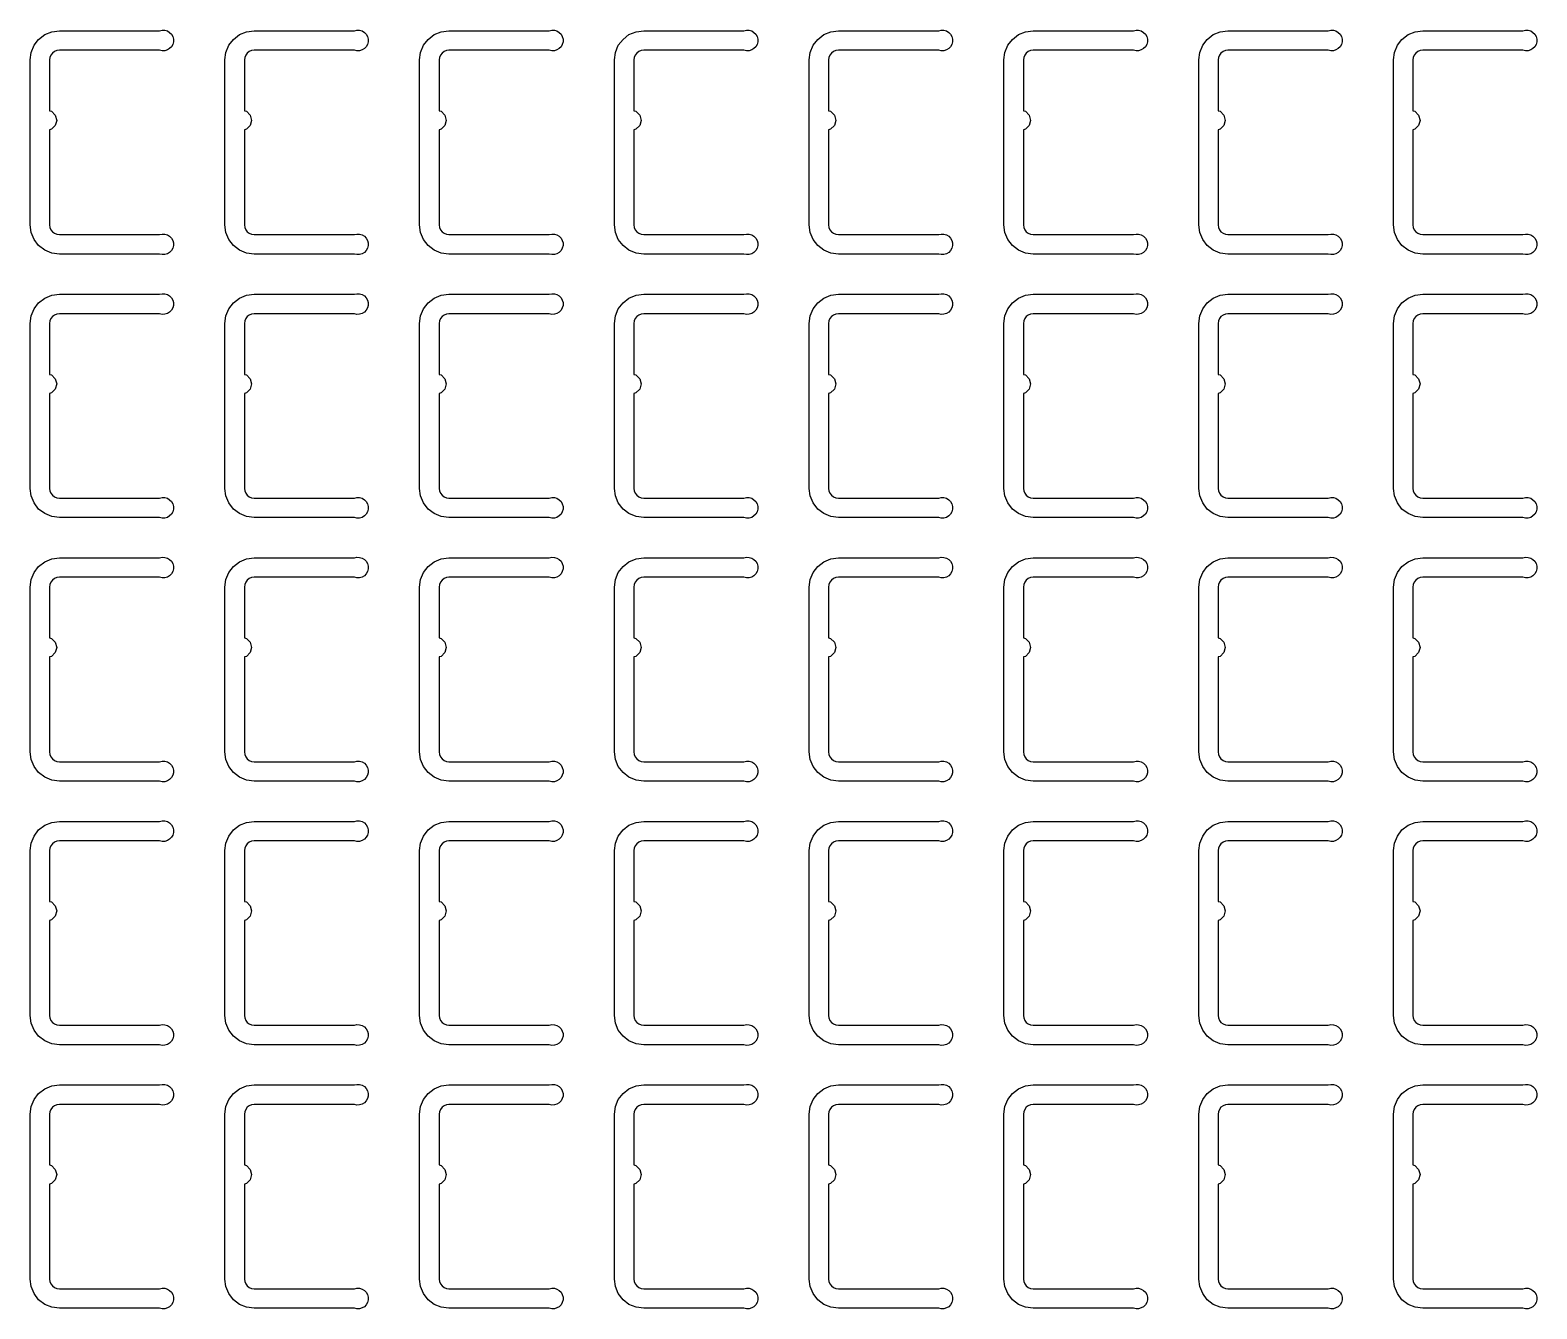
# Model space of a CAD drawing. Extents: x 11 to 212, y 11 to 212.
# Drawn here: x 107.91 to 121.56, y 123.32 to 134.91 of the extents above; entities that cross this region are included whole.
import ezdxf

# ---------------------------------------------------------------- set-up
doc = ezdxf.new("R2010")
doc.units = 0
doc.layers.add('L4', color=7, linetype='continuous')

msp = doc.modelspace()

# ---------------------------------------------------------------- linework, layer by layer
at = {"layer": 'L4'}
for points in [[(109.079, 133.053), (109.103, 133.058), (109.127, 133.058), (109.15, 133.051), (109.17, 133.038), (109.187, 133.021), (109.199, 133), (109.205, 132.977), (109.205, 132.953), (109.199, 132.929), (109.187, 132.908), (109.17, 132.891), (109.15, 132.879), (109.127, 132.872), (109.103, 132.871), (109.079, 132.876), (108.171, 132.876), (108.102, 132.885), (108.038, 132.912), (107.983, 132.954), (107.941, 133.009), (107.915, 133.073), (107.906, 133.141), (107.906, 134.635), (107.915, 134.704), (107.941, 134.768), (107.983, 134.822), (108.038, 134.865), (108.102, 134.891), (108.171, 134.9), (109.079, 134.9), (109.103, 134.905), (109.127, 134.905), (109.15, 134.898), (109.17, 134.885), (109.187, 134.868), (109.199, 134.847), (109.205, 134.824), (109.205, 134.8), (109.199, 134.776), (109.187, 134.755), (109.17, 134.738), (109.15, 134.726), (109.127, 134.719), (109.103, 134.718), (109.079, 134.724), (108.171, 134.724), (108.148, 134.721), (108.126, 134.712), (108.108, 134.698), (108.094, 134.679), (108.085, 134.658), (108.082, 134.635), (108.082, 134.174), (108.1, 134.17), (108.134, 134.135), (108.147, 134.088), (108.134, 134.041), (108.1, 134.007), (108.082, 134.002), (108.082, 133.141), (108.085, 133.118), (108.094, 133.097), (108.108, 133.079), (108.126, 133.065), (108.148, 133.056), (108.171, 133.053)], [(110.844, 133.053), (110.867, 133.058), (110.891, 133.058), (110.914, 133.051), (110.935, 133.038), (110.952, 133.021), (110.964, 133), (110.97, 132.977), (110.97, 132.953), (110.964, 132.929), (110.952, 132.908), (110.935, 132.891), (110.914, 132.879), (110.891, 132.872), (110.867, 132.871), (110.844, 132.876), (109.935, 132.876), (109.867, 132.885), (109.803, 132.912), (109.748, 132.954), (109.706, 133.009), (109.68, 133.073), (109.671, 133.141), (109.671, 134.635), (109.68, 134.704), (109.706, 134.768), (109.748, 134.822), (109.803, 134.865), (109.867, 134.891), (109.935, 134.9), (110.844, 134.9), (110.867, 134.905), (110.891, 134.905), (110.914, 134.898), (110.935, 134.885), (110.952, 134.868), (110.964, 134.847), (110.97, 134.824), (110.97, 134.8), (110.964, 134.776), (110.952, 134.755), (110.935, 134.738), (110.914, 134.726), (110.891, 134.719), (110.867, 134.718), (110.844, 134.724), (109.935, 134.724), (109.912, 134.721), (109.891, 134.712), (109.873, 134.698), (109.859, 134.679), (109.85, 134.658), (109.847, 134.635), (109.847, 134.174), (109.865, 134.17), (109.899, 134.135), (109.912, 134.088), (109.899, 134.041), (109.865, 134.007), (109.847, 134.002), (109.847, 133.141), (109.85, 133.118), (109.859, 133.097), (109.873, 133.079), (109.891, 133.065), (109.912, 133.056), (109.935, 133.053)], [(112.608, 133.053), (112.632, 133.058), (112.656, 133.058), (112.679, 133.051), (112.7, 133.038), (112.717, 133.021), (112.728, 133), (112.735, 132.977), (112.735, 132.953), (112.728, 132.929), (112.717, 132.908), (112.7, 132.891), (112.679, 132.879), (112.656, 132.872), (112.632, 132.871), (112.608, 132.876), (111.7, 132.876), (111.631, 132.885), (111.568, 132.912), (111.513, 132.954), (111.471, 133.009), (111.444, 133.073), (111.435, 133.141), (111.435, 134.635), (111.444, 134.704), (111.471, 134.768), (111.513, 134.822), (111.568, 134.865), (111.631, 134.891), (111.7, 134.9), (112.608, 134.9), (112.632, 134.905), (112.656, 134.905), (112.679, 134.898), (112.7, 134.885), (112.717, 134.868), (112.728, 134.847), (112.735, 134.824), (112.735, 134.8), (112.728, 134.776), (112.717, 134.755), (112.7, 134.738), (112.679, 134.726), (112.656, 134.719), (112.632, 134.718), (112.608, 134.724), (111.7, 134.724), (111.677, 134.721), (111.656, 134.712), (111.638, 134.698), (111.624, 134.679), (111.615, 134.658), (111.612, 134.635), (111.612, 134.174), (111.629, 134.17), (111.664, 134.135), (111.676, 134.088), (111.664, 134.041), (111.629, 134.007), (111.612, 134.002), (111.612, 133.141), (111.615, 133.118), (111.624, 133.097), (111.638, 133.079), (111.656, 133.065), (111.677, 133.056), (111.7, 133.053)], [(114.373, 133.053), (114.397, 133.058), (114.421, 133.058), (114.444, 133.051), (114.464, 133.038), (114.481, 133.021), (114.493, 133), (114.499, 132.977), (114.499, 132.953), (114.493, 132.929), (114.481, 132.908), (114.464, 132.891), (114.444, 132.879), (114.421, 132.872), (114.397, 132.871), (114.373, 132.876), (113.465, 132.876), (113.396, 132.885), (113.332, 132.912), (113.278, 132.954), (113.235, 133.009), (113.209, 133.073), (113.2, 133.141), (113.2, 134.635), (113.209, 134.704), (113.235, 134.768), (113.278, 134.822), (113.332, 134.865), (113.396, 134.891), (113.465, 134.9), (114.373, 134.9), (114.397, 134.905), (114.421, 134.905), (114.444, 134.898), (114.464, 134.885), (114.481, 134.868), (114.493, 134.847), (114.499, 134.824), (114.499, 134.8), (114.493, 134.776), (114.481, 134.755), (114.464, 134.738), (114.444, 134.726), (114.421, 134.719), (114.397, 134.718), (114.373, 134.724), (113.465, 134.724), (113.442, 134.721), (113.421, 134.712), (113.402, 134.698), (113.388, 134.679), (113.379, 134.658), (113.376, 134.635), (113.376, 134.174), (113.394, 134.17), (113.429, 134.135), (113.441, 134.088), (113.429, 134.041), (113.394, 134.007), (113.376, 134.002), (113.376, 133.141), (113.379, 133.118), (113.388, 133.097), (113.402, 133.079), (113.421, 133.065), (113.442, 133.056), (113.465, 133.053)], [(116.138, 133.053), (116.161, 133.058), (116.185, 133.058), (116.209, 133.051), (116.229, 133.038), (116.246, 133.021), (116.258, 133), (116.264, 132.977), (116.264, 132.953), (116.258, 132.929), (116.246, 132.908), (116.229, 132.891), (116.209, 132.879), (116.185, 132.872), (116.161, 132.871), (116.138, 132.876), (115.229, 132.876), (115.161, 132.885), (115.097, 132.912), (115.042, 132.954), (115, 133.009), (114.974, 133.073), (114.965, 133.141), (114.965, 134.635), (114.974, 134.704), (115, 134.768), (115.042, 134.822), (115.097, 134.865), (115.161, 134.891), (115.229, 134.9), (116.138, 134.9), (116.161, 134.905), (116.185, 134.905), (116.209, 134.898), (116.229, 134.885), (116.246, 134.868), (116.258, 134.847), (116.264, 134.824), (116.264, 134.8), (116.258, 134.776), (116.246, 134.755), (116.229, 134.738), (116.209, 134.726), (116.185, 134.719), (116.161, 134.718), (116.138, 134.724), (115.229, 134.724), (115.207, 134.721), (115.185, 134.712), (115.167, 134.698), (115.153, 134.679), (115.144, 134.658), (115.141, 134.635), (115.141, 134.174), (115.159, 134.17), (115.193, 134.135), (115.206, 134.088), (115.193, 134.041), (115.159, 134.007), (115.141, 134.002), (115.141, 133.141), (115.144, 133.118), (115.153, 133.097), (115.167, 133.079), (115.185, 133.065), (115.207, 133.056), (115.229, 133.053)], [(117.903, 133.053), (117.926, 133.058), (117.95, 133.058), (117.973, 133.051), (117.994, 133.038), (118.011, 133.021), (118.023, 133), (118.029, 132.977), (118.029, 132.953), (118.023, 132.929), (118.011, 132.908), (117.994, 132.891), (117.973, 132.879), (117.95, 132.872), (117.926, 132.871), (117.903, 132.876), (116.994, 132.876), (116.926, 132.885), (116.862, 132.912), (116.807, 132.954), (116.765, 133.009), (116.738, 133.073), (116.729, 133.141), (116.729, 134.635), (116.738, 134.704), (116.765, 134.768), (116.807, 134.822), (116.862, 134.865), (116.926, 134.891), (116.994, 134.9), (117.903, 134.9), (117.926, 134.905), (117.95, 134.905), (117.973, 134.898), (117.994, 134.885), (118.011, 134.868), (118.023, 134.847), (118.029, 134.824), (118.029, 134.8), (118.023, 134.776), (118.011, 134.755), (117.994, 134.738), (117.973, 134.726), (117.95, 134.719), (117.926, 134.718), (117.903, 134.724), (116.994, 134.724), (116.971, 134.721), (116.95, 134.712), (116.932, 134.698), (116.918, 134.679), (116.909, 134.658), (116.906, 134.635), (116.906, 134.174), (116.924, 134.17), (116.958, 134.135), (116.971, 134.088), (116.958, 134.041), (116.924, 134.007), (116.906, 134.002), (116.906, 133.141), (116.909, 133.118), (116.918, 133.097), (116.932, 133.079), (116.95, 133.065), (116.971, 133.056), (116.994, 133.053)], [(119.667, 133.053), (119.691, 133.058), (119.715, 133.058), (119.738, 133.051), (119.759, 133.038), (119.775, 133.021), (119.787, 133), (119.793, 132.977), (119.793, 132.953), (119.787, 132.929), (119.775, 132.908), (119.759, 132.891), (119.738, 132.879), (119.715, 132.872), (119.691, 132.871), (119.667, 132.876), (118.759, 132.876), (118.69, 132.885), (118.626, 132.912), (118.572, 132.954), (118.53, 133.009), (118.503, 133.073), (118.494, 133.141), (118.494, 134.635), (118.503, 134.704), (118.53, 134.768), (118.572, 134.822), (118.626, 134.865), (118.69, 134.891), (118.759, 134.9), (119.667, 134.9), (119.691, 134.905), (119.715, 134.905), (119.738, 134.898), (119.759, 134.885), (119.775, 134.868), (119.787, 134.847), (119.793, 134.824), (119.793, 134.8), (119.787, 134.776), (119.775, 134.755), (119.759, 134.738), (119.738, 134.726), (119.715, 134.719), (119.691, 134.718), (119.667, 134.724), (118.759, 134.724), (118.736, 134.721), (118.715, 134.712), (118.696, 134.698), (118.682, 134.679), (118.674, 134.658), (118.671, 134.635), (118.671, 134.174), (118.688, 134.17), (118.723, 134.135), (118.735, 134.088), (118.723, 134.041), (118.688, 134.007), (118.671, 134.002), (118.671, 133.141), (118.674, 133.118), (118.682, 133.097), (118.696, 133.079), (118.715, 133.065), (118.736, 133.056), (118.759, 133.053)], [(121.432, 133.053), (121.455, 133.058), (121.48, 133.058), (121.503, 133.051), (121.523, 133.038), (121.54, 133.021), (121.552, 133), (121.558, 132.977), (121.558, 132.953), (121.552, 132.929), (121.54, 132.908), (121.523, 132.891), (121.503, 132.879), (121.48, 132.872), (121.455, 132.871), (121.432, 132.876), (120.524, 132.876), (120.455, 132.885), (120.391, 132.912), (120.336, 132.954), (120.294, 133.009), (120.268, 133.073), (120.259, 133.141), (120.259, 134.635), (120.268, 134.704), (120.294, 134.768), (120.336, 134.822), (120.391, 134.865), (120.455, 134.891), (120.524, 134.9), (121.432, 134.9), (121.455, 134.905), (121.48, 134.905), (121.503, 134.898), (121.523, 134.885), (121.54, 134.868), (121.552, 134.847), (121.558, 134.824), (121.558, 134.8), (121.552, 134.776), (121.54, 134.755), (121.523, 134.738), (121.503, 134.726), (121.48, 134.719), (121.455, 134.718), (121.432, 134.724), (120.524, 134.724), (120.501, 134.721), (120.479, 134.712), (120.461, 134.698), (120.447, 134.679), (120.438, 134.658), (120.435, 134.635), (120.435, 134.174), (120.453, 134.17), (120.487, 134.135), (120.5, 134.088), (120.487, 134.041), (120.453, 134.007), (120.435, 134.002), (120.435, 133.141), (120.438, 133.118), (120.447, 133.097), (120.461, 133.079), (120.479, 133.065), (120.501, 133.056), (120.524, 133.053)], [(109.079, 130.665), (109.103, 130.67), (109.127, 130.669), (109.15, 130.663), (109.17, 130.65), (109.187, 130.633), (109.199, 130.612), (109.205, 130.589), (109.205, 130.564), (109.199, 130.541), (109.187, 130.52), (109.17, 130.503), (109.15, 130.49), (109.127, 130.484), (109.103, 130.483), (109.079, 130.488), (108.171, 130.488), (108.102, 130.497), (108.038, 130.524), (107.983, 130.566), (107.941, 130.621), (107.915, 130.684), (107.906, 130.753), (107.906, 132.247), (107.915, 132.316), (107.941, 132.379), (107.983, 132.434), (108.038, 132.476), (108.102, 132.503), (108.171, 132.512), (109.079, 132.512), (109.103, 132.517), (109.127, 132.516), (109.15, 132.51), (109.17, 132.497), (109.187, 132.48), (109.199, 132.459), (109.205, 132.436), (109.205, 132.411), (109.199, 132.388), (109.187, 132.367), (109.17, 132.35), (109.15, 132.337), (109.127, 132.331), (109.103, 132.33), (109.079, 132.335), (108.171, 132.335), (108.148, 132.332), (108.126, 132.323), (108.108, 132.309), (108.094, 132.291), (108.085, 132.27), (108.082, 132.247), (108.082, 131.786), (108.1, 131.782), (108.134, 131.747), (108.147, 131.7), (108.134, 131.653), (108.1, 131.618), (108.082, 131.614), (108.082, 130.753), (108.085, 130.73), (108.094, 130.709), (108.108, 130.691), (108.126, 130.677), (108.148, 130.668), (108.171, 130.665)], [(110.844, 130.665), (110.867, 130.67), (110.891, 130.669), (110.914, 130.663), (110.935, 130.65), (110.952, 130.633), (110.964, 130.612), (110.97, 130.589), (110.97, 130.564), (110.964, 130.541), (110.952, 130.52), (110.935, 130.503), (110.914, 130.49), (110.891, 130.484), (110.867, 130.483), (110.844, 130.488), (109.935, 130.488), (109.867, 130.497), (109.803, 130.524), (109.748, 130.566), (109.706, 130.621), (109.68, 130.684), (109.671, 130.753), (109.671, 132.247), (109.68, 132.316), (109.706, 132.379), (109.748, 132.434), (109.803, 132.476), (109.867, 132.503), (109.935, 132.512), (110.844, 132.512), (110.867, 132.517), (110.891, 132.516), (110.914, 132.51), (110.935, 132.497), (110.952, 132.48), (110.964, 132.459), (110.97, 132.436), (110.97, 132.411), (110.964, 132.388), (110.952, 132.367), (110.935, 132.35), (110.914, 132.337), (110.891, 132.331), (110.867, 132.33), (110.844, 132.335), (109.935, 132.335), (109.912, 132.332), (109.891, 132.323), (109.873, 132.309), (109.859, 132.291), (109.85, 132.27), (109.847, 132.247), (109.847, 131.786), (109.865, 131.782), (109.899, 131.747), (109.912, 131.7), (109.899, 131.653), (109.865, 131.618), (109.847, 131.614), (109.847, 130.753), (109.85, 130.73), (109.859, 130.709), (109.873, 130.691), (109.891, 130.677), (109.912, 130.668), (109.935, 130.665)], [(112.608, 130.665), (112.632, 130.67), (112.656, 130.669), (112.679, 130.663), (112.7, 130.65), (112.717, 130.633), (112.728, 130.612), (112.735, 130.589), (112.735, 130.564), (112.728, 130.541), (112.717, 130.52), (112.7, 130.503), (112.679, 130.49), (112.656, 130.484), (112.632, 130.483), (112.608, 130.488), (111.7, 130.488), (111.631, 130.497), (111.568, 130.524), (111.513, 130.566), (111.471, 130.621), (111.444, 130.684), (111.435, 130.753), (111.435, 132.247), (111.444, 132.316), (111.471, 132.379), (111.513, 132.434), (111.568, 132.476), (111.631, 132.503), (111.7, 132.512), (112.608, 132.512), (112.632, 132.517), (112.656, 132.516), (112.679, 132.51), (112.7, 132.497), (112.717, 132.48), (112.728, 132.459), (112.735, 132.436), (112.735, 132.411), (112.728, 132.388), (112.717, 132.367), (112.7, 132.35), (112.679, 132.337), (112.656, 132.331), (112.632, 132.33), (112.608, 132.335), (111.7, 132.335), (111.677, 132.332), (111.656, 132.323), (111.638, 132.309), (111.624, 132.291), (111.615, 132.27), (111.612, 132.247), (111.612, 131.786), (111.629, 131.782), (111.664, 131.747), (111.676, 131.7), (111.664, 131.653), (111.629, 131.618), (111.612, 131.614), (111.612, 130.753), (111.615, 130.73), (111.624, 130.709), (111.638, 130.691), (111.656, 130.677), (111.677, 130.668), (111.7, 130.665)], [(114.373, 130.665), (114.397, 130.67), (114.421, 130.669), (114.444, 130.663), (114.464, 130.65), (114.481, 130.633), (114.493, 130.612), (114.499, 130.589), (114.499, 130.564), (114.493, 130.541), (114.481, 130.52), (114.464, 130.503), (114.444, 130.49), (114.421, 130.484), (114.397, 130.483), (114.373, 130.488), (113.465, 130.488), (113.396, 130.497), (113.332, 130.524), (113.278, 130.566), (113.235, 130.621), (113.209, 130.684), (113.2, 130.753), (113.2, 132.247), (113.209, 132.316), (113.235, 132.379), (113.278, 132.434), (113.332, 132.476), (113.396, 132.503), (113.465, 132.512), (114.373, 132.512), (114.397, 132.517), (114.421, 132.516), (114.444, 132.51), (114.464, 132.497), (114.481, 132.48), (114.493, 132.459), (114.499, 132.436), (114.499, 132.411), (114.493, 132.388), (114.481, 132.367), (114.464, 132.35), (114.444, 132.337), (114.421, 132.331), (114.397, 132.33), (114.373, 132.335), (113.465, 132.335), (113.442, 132.332), (113.421, 132.323), (113.402, 132.309), (113.388, 132.291), (113.379, 132.27), (113.376, 132.247), (113.376, 131.786), (113.394, 131.782), (113.429, 131.747), (113.441, 131.7), (113.429, 131.653), (113.394, 131.618), (113.376, 131.614), (113.376, 130.753), (113.379, 130.73), (113.388, 130.709), (113.402, 130.691), (113.421, 130.677), (113.442, 130.668), (113.465, 130.665)], [(116.138, 130.665), (116.161, 130.67), (116.185, 130.669), (116.209, 130.663), (116.229, 130.65), (116.246, 130.633), (116.258, 130.612), (116.264, 130.589), (116.264, 130.564), (116.258, 130.541), (116.246, 130.52), (116.229, 130.503), (116.209, 130.49), (116.185, 130.484), (116.161, 130.483), (116.138, 130.488), (115.229, 130.488), (115.161, 130.497), (115.097, 130.524), (115.042, 130.566), (115, 130.621), (114.974, 130.684), (114.965, 130.753), (114.965, 132.247), (114.974, 132.316), (115, 132.379), (115.042, 132.434), (115.097, 132.476), (115.161, 132.503), (115.229, 132.512), (116.138, 132.512), (116.161, 132.517), (116.185, 132.516), (116.209, 132.51), (116.229, 132.497), (116.246, 132.48), (116.258, 132.459), (116.264, 132.436), (116.264, 132.411), (116.258, 132.388), (116.246, 132.367), (116.229, 132.35), (116.209, 132.337), (116.185, 132.331), (116.161, 132.33), (116.138, 132.335), (115.229, 132.335), (115.207, 132.332), (115.185, 132.323), (115.167, 132.309), (115.153, 132.291), (115.144, 132.27), (115.141, 132.247), (115.141, 131.786), (115.159, 131.782), (115.193, 131.747), (115.206, 131.7), (115.193, 131.653), (115.159, 131.618), (115.141, 131.614), (115.141, 130.753), (115.144, 130.73), (115.153, 130.709), (115.167, 130.691), (115.185, 130.677), (115.207, 130.668), (115.229, 130.665)], [(117.903, 130.665), (117.926, 130.67), (117.95, 130.669), (117.973, 130.663), (117.994, 130.65), (118.011, 130.633), (118.023, 130.612), (118.029, 130.589), (118.029, 130.564), (118.023, 130.541), (118.011, 130.52), (117.994, 130.503), (117.973, 130.49), (117.95, 130.484), (117.926, 130.483), (117.903, 130.488), (116.994, 130.488), (116.926, 130.497), (116.862, 130.524), (116.807, 130.566), (116.765, 130.621), (116.738, 130.684), (116.729, 130.753), (116.729, 132.247), (116.738, 132.316), (116.765, 132.379), (116.807, 132.434), (116.862, 132.476), (116.926, 132.503), (116.994, 132.512), (117.903, 132.512), (117.926, 132.517), (117.95, 132.516), (117.973, 132.51), (117.994, 132.497), (118.011, 132.48), (118.023, 132.459), (118.029, 132.436), (118.029, 132.411), (118.023, 132.388), (118.011, 132.367), (117.994, 132.35), (117.973, 132.337), (117.95, 132.331), (117.926, 132.33), (117.903, 132.335), (116.994, 132.335), (116.971, 132.332), (116.95, 132.323), (116.932, 132.309), (116.918, 132.291), (116.909, 132.27), (116.906, 132.247), (116.906, 131.786), (116.924, 131.782), (116.958, 131.747), (116.971, 131.7), (116.958, 131.653), (116.924, 131.618), (116.906, 131.614), (116.906, 130.753), (116.909, 130.73), (116.918, 130.709), (116.932, 130.691), (116.95, 130.677), (116.971, 130.668), (116.994, 130.665)], [(119.667, 130.665), (119.691, 130.67), (119.715, 130.669), (119.738, 130.663), (119.759, 130.65), (119.775, 130.633), (119.787, 130.612), (119.793, 130.589), (119.793, 130.564), (119.787, 130.541), (119.775, 130.52), (119.759, 130.503), (119.738, 130.49), (119.715, 130.484), (119.691, 130.483), (119.667, 130.488), (118.759, 130.488), (118.69, 130.497), (118.626, 130.524), (118.572, 130.566), (118.53, 130.621), (118.503, 130.684), (118.494, 130.753), (118.494, 132.247), (118.503, 132.316), (118.53, 132.379), (118.572, 132.434), (118.626, 132.476), (118.69, 132.503), (118.759, 132.512), (119.667, 132.512), (119.691, 132.517), (119.715, 132.516), (119.738, 132.51), (119.759, 132.497), (119.775, 132.48), (119.787, 132.459), (119.793, 132.436), (119.793, 132.411), (119.787, 132.388), (119.775, 132.367), (119.759, 132.35), (119.738, 132.337), (119.715, 132.331), (119.691, 132.33), (119.667, 132.335), (118.759, 132.335), (118.736, 132.332), (118.715, 132.323), (118.696, 132.309), (118.682, 132.291), (118.674, 132.27), (118.671, 132.247), (118.671, 131.786), (118.688, 131.782), (118.723, 131.747), (118.735, 131.7), (118.723, 131.653), (118.688, 131.618), (118.671, 131.614), (118.671, 130.753), (118.674, 130.73), (118.682, 130.709), (118.696, 130.691), (118.715, 130.677), (118.736, 130.668), (118.759, 130.665)], [(121.432, 130.665), (121.455, 130.67), (121.48, 130.669), (121.503, 130.663), (121.523, 130.65), (121.54, 130.633), (121.552, 130.612), (121.558, 130.589), (121.558, 130.564), (121.552, 130.541), (121.54, 130.52), (121.523, 130.503), (121.503, 130.49), (121.48, 130.484), (121.455, 130.483), (121.432, 130.488), (120.524, 130.488), (120.455, 130.497), (120.391, 130.524), (120.336, 130.566), (120.294, 130.621), (120.268, 130.684), (120.259, 130.753), (120.259, 132.247), (120.268, 132.316), (120.294, 132.379), (120.336, 132.434), (120.391, 132.476), (120.455, 132.503), (120.524, 132.512), (121.432, 132.512), (121.455, 132.517), (121.48, 132.516), (121.503, 132.51), (121.523, 132.497), (121.54, 132.48), (121.552, 132.459), (121.558, 132.436), (121.558, 132.411), (121.552, 132.388), (121.54, 132.367), (121.523, 132.35), (121.503, 132.337), (121.48, 132.331), (121.455, 132.33), (121.432, 132.335), (120.524, 132.335), (120.501, 132.332), (120.479, 132.323), (120.461, 132.309), (120.447, 132.291), (120.438, 132.27), (120.435, 132.247), (120.435, 131.786), (120.453, 131.782), (120.487, 131.747), (120.5, 131.7), (120.487, 131.653), (120.453, 131.618), (120.435, 131.614), (120.435, 130.753), (120.438, 130.73), (120.447, 130.709), (120.461, 130.691), (120.479, 130.677), (120.501, 130.668), (120.524, 130.665)], [(109.079, 128.276), (109.103, 128.282), (109.127, 128.281), (109.15, 128.274), (109.17, 128.262), (109.187, 128.245), (109.199, 128.224), (109.205, 128.2), (109.205, 128.176), (109.199, 128.153), (109.187, 128.132), (109.17, 128.115), (109.15, 128.102), (109.127, 128.095), (109.103, 128.095), (109.079, 128.1), (108.171, 128.1), (108.102, 128.109), (108.038, 128.135), (107.983, 128.178), (107.941, 128.232), (107.915, 128.296), (107.906, 128.365), (107.906, 129.859), (107.915, 129.927), (107.941, 129.991), (107.983, 130.046), (108.038, 130.088), (108.102, 130.115), (108.171, 130.124), (109.079, 130.124), (109.103, 130.129), (109.127, 130.128), (109.15, 130.121), (109.17, 130.109), (109.187, 130.092), (109.199, 130.071), (109.205, 130.047), (109.205, 130.023), (109.199, 130), (109.187, 129.979), (109.17, 129.962), (109.15, 129.949), (109.127, 129.942), (109.103, 129.942), (109.079, 129.947), (108.171, 129.947), (108.148, 129.944), (108.126, 129.935), (108.108, 129.921), (108.094, 129.903), (108.085, 129.882), (108.082, 129.859), (108.082, 129.398), (108.1, 129.393), (108.134, 129.359), (108.147, 129.312), (108.134, 129.265), (108.1, 129.23), (108.082, 129.226), (108.082, 128.365), (108.085, 128.342), (108.094, 128.321), (108.108, 128.302), (108.126, 128.288), (108.148, 128.279), (108.171, 128.276)], [(110.844, 128.276), (110.867, 128.282), (110.891, 128.281), (110.914, 128.274), (110.935, 128.262), (110.952, 128.245), (110.964, 128.224), (110.97, 128.2), (110.97, 128.176), (110.964, 128.153), (110.952, 128.132), (110.935, 128.115), (110.914, 128.102), (110.891, 128.095), (110.867, 128.095), (110.844, 128.1), (109.935, 128.1), (109.867, 128.109), (109.803, 128.135), (109.748, 128.178), (109.706, 128.232), (109.68, 128.296), (109.671, 128.365), (109.671, 129.859), (109.68, 129.927), (109.706, 129.991), (109.748, 130.046), (109.803, 130.088), (109.867, 130.115), (109.935, 130.124), (110.844, 130.124), (110.867, 130.129), (110.891, 130.128), (110.914, 130.121), (110.935, 130.109), (110.952, 130.092), (110.964, 130.071), (110.97, 130.047), (110.97, 130.023), (110.964, 130), (110.952, 129.979), (110.935, 129.962), (110.914, 129.949), (110.891, 129.942), (110.867, 129.942), (110.844, 129.947), (109.935, 129.947), (109.912, 129.944), (109.891, 129.935), (109.873, 129.921), (109.859, 129.903), (109.85, 129.882), (109.847, 129.859), (109.847, 129.398), (109.865, 129.393), (109.899, 129.359), (109.912, 129.312), (109.899, 129.265), (109.865, 129.23), (109.847, 129.226), (109.847, 128.365), (109.85, 128.342), (109.859, 128.321), (109.873, 128.302), (109.891, 128.288), (109.912, 128.279), (109.935, 128.276)], [(112.608, 128.276), (112.632, 128.282), (112.656, 128.281), (112.679, 128.274), (112.7, 128.262), (112.717, 128.245), (112.728, 128.224), (112.735, 128.2), (112.735, 128.176), (112.728, 128.153), (112.717, 128.132), (112.7, 128.115), (112.679, 128.102), (112.656, 128.095), (112.632, 128.095), (112.608, 128.1), (111.7, 128.1), (111.631, 128.109), (111.568, 128.135), (111.513, 128.178), (111.471, 128.232), (111.444, 128.296), (111.435, 128.365), (111.435, 129.859), (111.444, 129.927), (111.471, 129.991), (111.513, 130.046), (111.568, 130.088), (111.631, 130.115), (111.7, 130.124), (112.608, 130.124), (112.632, 130.129), (112.656, 130.128), (112.679, 130.121), (112.7, 130.109), (112.717, 130.092), (112.728, 130.071), (112.735, 130.047), (112.735, 130.023), (112.728, 130), (112.717, 129.979), (112.7, 129.962), (112.679, 129.949), (112.656, 129.942), (112.632, 129.942), (112.608, 129.947), (111.7, 129.947), (111.677, 129.944), (111.656, 129.935), (111.638, 129.921), (111.624, 129.903), (111.615, 129.882), (111.612, 129.859), (111.612, 129.398), (111.629, 129.393), (111.664, 129.359), (111.676, 129.312), (111.664, 129.265), (111.629, 129.23), (111.612, 129.226), (111.612, 128.365), (111.615, 128.342), (111.624, 128.321), (111.638, 128.302), (111.656, 128.288), (111.677, 128.279), (111.7, 128.276)], [(114.373, 128.276), (114.397, 128.282), (114.421, 128.281), (114.444, 128.274), (114.464, 128.262), (114.481, 128.245), (114.493, 128.224), (114.499, 128.2), (114.499, 128.176), (114.493, 128.153), (114.481, 128.132), (114.464, 128.115), (114.444, 128.102), (114.421, 128.095), (114.397, 128.095), (114.373, 128.1), (113.465, 128.1), (113.396, 128.109), (113.332, 128.135), (113.278, 128.178), (113.235, 128.232), (113.209, 128.296), (113.2, 128.365), (113.2, 129.859), (113.209, 129.927), (113.235, 129.991), (113.278, 130.046), (113.332, 130.088), (113.396, 130.115), (113.465, 130.124), (114.373, 130.124), (114.397, 130.129), (114.421, 130.128), (114.444, 130.121), (114.464, 130.109), (114.481, 130.092), (114.493, 130.071), (114.499, 130.047), (114.499, 130.023), (114.493, 130), (114.481, 129.979), (114.464, 129.962), (114.444, 129.949), (114.421, 129.942), (114.397, 129.942), (114.373, 129.947), (113.465, 129.947), (113.442, 129.944), (113.421, 129.935), (113.402, 129.921), (113.388, 129.903), (113.379, 129.882), (113.376, 129.859), (113.376, 129.398), (113.394, 129.393), (113.429, 129.359), (113.441, 129.312), (113.429, 129.265), (113.394, 129.23), (113.376, 129.226), (113.376, 128.365), (113.379, 128.342), (113.388, 128.321), (113.402, 128.302), (113.421, 128.288), (113.442, 128.279), (113.465, 128.276)], [(116.138, 128.276), (116.161, 128.282), (116.185, 128.281), (116.209, 128.274), (116.229, 128.262), (116.246, 128.245), (116.258, 128.224), (116.264, 128.2), (116.264, 128.176), (116.258, 128.153), (116.246, 128.132), (116.229, 128.115), (116.209, 128.102), (116.185, 128.095), (116.161, 128.095), (116.138, 128.1), (115.229, 128.1), (115.161, 128.109), (115.097, 128.135), (115.042, 128.178), (115, 128.232), (114.974, 128.296), (114.965, 128.365), (114.965, 129.859), (114.974, 129.927), (115, 129.991), (115.042, 130.046), (115.097, 130.088), (115.161, 130.115), (115.229, 130.124), (116.138, 130.124), (116.161, 130.129), (116.185, 130.128), (116.209, 130.121), (116.229, 130.109), (116.246, 130.092), (116.258, 130.071), (116.264, 130.047), (116.264, 130.023), (116.258, 130), (116.246, 129.979), (116.229, 129.962), (116.209, 129.949), (116.185, 129.942), (116.161, 129.942), (116.138, 129.947), (115.229, 129.947), (115.207, 129.944), (115.185, 129.935), (115.167, 129.921), (115.153, 129.903), (115.144, 129.882), (115.141, 129.859), (115.141, 129.398), (115.159, 129.393), (115.193, 129.359), (115.206, 129.312), (115.193, 129.265), (115.159, 129.23), (115.141, 129.226), (115.141, 128.365), (115.144, 128.342), (115.153, 128.321), (115.167, 128.302), (115.185, 128.288), (115.207, 128.279), (115.229, 128.276)], [(117.903, 128.276), (117.926, 128.282), (117.95, 128.281), (117.973, 128.274), (117.994, 128.262), (118.011, 128.245), (118.023, 128.224), (118.029, 128.2), (118.029, 128.176), (118.023, 128.153), (118.011, 128.132), (117.994, 128.115), (117.973, 128.102), (117.95, 128.095), (117.926, 128.095), (117.903, 128.1), (116.994, 128.1), (116.926, 128.109), (116.862, 128.135), (116.807, 128.178), (116.765, 128.232), (116.738, 128.296), (116.729, 128.365), (116.729, 129.859), (116.738, 129.927), (116.765, 129.991), (116.807, 130.046), (116.862, 130.088), (116.926, 130.115), (116.994, 130.124), (117.903, 130.124), (117.926, 130.129), (117.95, 130.128), (117.973, 130.121), (117.994, 130.109), (118.011, 130.092), (118.023, 130.071), (118.029, 130.047), (118.029, 130.023), (118.023, 130), (118.011, 129.979), (117.994, 129.962), (117.973, 129.949), (117.95, 129.942), (117.926, 129.942), (117.903, 129.947), (116.994, 129.947), (116.971, 129.944), (116.95, 129.935), (116.932, 129.921), (116.918, 129.903), (116.909, 129.882), (116.906, 129.859), (116.906, 129.398), (116.924, 129.393), (116.958, 129.359), (116.971, 129.312), (116.958, 129.265), (116.924, 129.23), (116.906, 129.226), (116.906, 128.365), (116.909, 128.342), (116.918, 128.321), (116.932, 128.302), (116.95, 128.288), (116.971, 128.279), (116.994, 128.276)], [(119.667, 128.276), (119.691, 128.282), (119.715, 128.281), (119.738, 128.274), (119.759, 128.262), (119.775, 128.245), (119.787, 128.224), (119.793, 128.2), (119.793, 128.176), (119.787, 128.153), (119.775, 128.132), (119.759, 128.115), (119.738, 128.102), (119.715, 128.095), (119.691, 128.095), (119.667, 128.1), (118.759, 128.1), (118.69, 128.109), (118.626, 128.135), (118.572, 128.178), (118.53, 128.232), (118.503, 128.296), (118.494, 128.365), (118.494, 129.859), (118.503, 129.927), (118.53, 129.991), (118.572, 130.046), (118.626, 130.088), (118.69, 130.115), (118.759, 130.124), (119.667, 130.124), (119.691, 130.129), (119.715, 130.128), (119.738, 130.121), (119.759, 130.109), (119.775, 130.092), (119.787, 130.071), (119.793, 130.047), (119.793, 130.023), (119.787, 130), (119.775, 129.979), (119.759, 129.962), (119.738, 129.949), (119.715, 129.942), (119.691, 129.942), (119.667, 129.947), (118.759, 129.947), (118.736, 129.944), (118.715, 129.935), (118.696, 129.921), (118.682, 129.903), (118.674, 129.882), (118.671, 129.859), (118.671, 129.398), (118.688, 129.393), (118.723, 129.359), (118.735, 129.312), (118.723, 129.265), (118.688, 129.23), (118.671, 129.226), (118.671, 128.365), (118.674, 128.342), (118.682, 128.321), (118.696, 128.302), (118.715, 128.288), (118.736, 128.279), (118.759, 128.276)], [(121.432, 128.276), (121.455, 128.282), (121.48, 128.281), (121.503, 128.274), (121.523, 128.262), (121.54, 128.245), (121.552, 128.224), (121.558, 128.2), (121.558, 128.176), (121.552, 128.153), (121.54, 128.132), (121.523, 128.115), (121.503, 128.102), (121.48, 128.095), (121.455, 128.095), (121.432, 128.1), (120.524, 128.1), (120.455, 128.109), (120.391, 128.135), (120.336, 128.178), (120.294, 128.232), (120.268, 128.296), (120.259, 128.365), (120.259, 129.859), (120.268, 129.927), (120.294, 129.991), (120.336, 130.046), (120.391, 130.088), (120.455, 130.115), (120.524, 130.124), (121.432, 130.124), (121.455, 130.129), (121.48, 130.128), (121.503, 130.121), (121.523, 130.109), (121.54, 130.092), (121.552, 130.071), (121.558, 130.047), (121.558, 130.023), (121.552, 130), (121.54, 129.979), (121.523, 129.962), (121.503, 129.949), (121.48, 129.942), (121.455, 129.942), (121.432, 129.947), (120.524, 129.947), (120.501, 129.944), (120.479, 129.935), (120.461, 129.921), (120.447, 129.903), (120.438, 129.882), (120.435, 129.859), (120.435, 129.398), (120.453, 129.393), (120.487, 129.359), (120.5, 129.312), (120.487, 129.265), (120.453, 129.23), (120.435, 129.226), (120.435, 128.365), (120.438, 128.342), (120.447, 128.321), (120.461, 128.302), (120.479, 128.288), (120.501, 128.279), (120.524, 128.276)], [(109.079, 125.888), (109.103, 125.894), (109.127, 125.893), (109.15, 125.886), (109.17, 125.874), (109.187, 125.856), (109.199, 125.835), (109.205, 125.812), (109.205, 125.788), (109.199, 125.765), (109.187, 125.744), (109.17, 125.726), (109.15, 125.714), (109.127, 125.707), (109.103, 125.706), (109.079, 125.712), (108.171, 125.712), (108.102, 125.721), (108.038, 125.747), (107.983, 125.789), (107.941, 125.844), (107.915, 125.908), (107.906, 125.976), (107.906, 127.471), (107.915, 127.539), (107.941, 127.603), (107.983, 127.658), (108.038, 127.7), (108.102, 127.726), (108.171, 127.735), (109.079, 127.735), (109.103, 127.741), (109.127, 127.74), (109.15, 127.733), (109.17, 127.721), (109.187, 127.703), (109.199, 127.682), (109.205, 127.659), (109.205, 127.635), (109.199, 127.612), (109.187, 127.591), (109.17, 127.573), (109.15, 127.561), (109.127, 127.554), (109.103, 127.553), (109.079, 127.559), (108.171, 127.559), (108.148, 127.556), (108.126, 127.547), (108.108, 127.533), (108.094, 127.515), (108.085, 127.493), (108.082, 127.471), (108.082, 127.01), (108.1, 127.005), (108.134, 126.971), (108.147, 126.924), (108.134, 126.876), (108.1, 126.842), (108.082, 126.837), (108.082, 125.976), (108.085, 125.954), (108.094, 125.932), (108.108, 125.914), (108.126, 125.9), (108.148, 125.891), (108.171, 125.888)], [(110.844, 125.888), (110.867, 125.894), (110.891, 125.893), (110.914, 125.886), (110.935, 125.874), (110.952, 125.856), (110.964, 125.835), (110.97, 125.812), (110.97, 125.788), (110.964, 125.765), (110.952, 125.744), (110.935, 125.726), (110.914, 125.714), (110.891, 125.707), (110.867, 125.706), (110.844, 125.712), (109.935, 125.712), (109.867, 125.721), (109.803, 125.747), (109.748, 125.789), (109.706, 125.844), (109.68, 125.908), (109.671, 125.976), (109.671, 127.471), (109.68, 127.539), (109.706, 127.603), (109.748, 127.658), (109.803, 127.7), (109.867, 127.726), (109.935, 127.735), (110.844, 127.735), (110.867, 127.741), (110.891, 127.74), (110.914, 127.733), (110.935, 127.721), (110.952, 127.703), (110.964, 127.682), (110.97, 127.659), (110.97, 127.635), (110.964, 127.612), (110.952, 127.591), (110.935, 127.573), (110.914, 127.561), (110.891, 127.554), (110.867, 127.553), (110.844, 127.559), (109.935, 127.559), (109.912, 127.556), (109.891, 127.547), (109.873, 127.533), (109.859, 127.515), (109.85, 127.493), (109.847, 127.471), (109.847, 127.01), (109.865, 127.005), (109.899, 126.971), (109.912, 126.924), (109.899, 126.876), (109.865, 126.842), (109.847, 126.837), (109.847, 125.976), (109.85, 125.954), (109.859, 125.932), (109.873, 125.914), (109.891, 125.9), (109.912, 125.891), (109.935, 125.888)], [(112.608, 125.888), (112.632, 125.894), (112.656, 125.893), (112.679, 125.886), (112.7, 125.874), (112.717, 125.856), (112.728, 125.835), (112.735, 125.812), (112.735, 125.788), (112.728, 125.765), (112.717, 125.744), (112.7, 125.726), (112.679, 125.714), (112.656, 125.707), (112.632, 125.706), (112.608, 125.712), (111.7, 125.712), (111.631, 125.721), (111.568, 125.747), (111.513, 125.789), (111.471, 125.844), (111.444, 125.908), (111.435, 125.976), (111.435, 127.471), (111.444, 127.539), (111.471, 127.603), (111.513, 127.658), (111.568, 127.7), (111.631, 127.726), (111.7, 127.735), (112.608, 127.735), (112.632, 127.741), (112.656, 127.74), (112.679, 127.733), (112.7, 127.721), (112.717, 127.703), (112.728, 127.682), (112.735, 127.659), (112.735, 127.635), (112.728, 127.612), (112.717, 127.591), (112.7, 127.573), (112.679, 127.561), (112.656, 127.554), (112.632, 127.553), (112.608, 127.559), (111.7, 127.559), (111.677, 127.556), (111.656, 127.547), (111.638, 127.533), (111.624, 127.515), (111.615, 127.493), (111.612, 127.471), (111.612, 127.01), (111.629, 127.005), (111.664, 126.971), (111.676, 126.924), (111.664, 126.876), (111.629, 126.842), (111.612, 126.837), (111.612, 125.976), (111.615, 125.954), (111.624, 125.932), (111.638, 125.914), (111.656, 125.9), (111.677, 125.891), (111.7, 125.888)], [(114.373, 125.888), (114.397, 125.894), (114.421, 125.893), (114.444, 125.886), (114.464, 125.874), (114.481, 125.856), (114.493, 125.835), (114.499, 125.812), (114.499, 125.788), (114.493, 125.765), (114.481, 125.744), (114.464, 125.726), (114.444, 125.714), (114.421, 125.707), (114.397, 125.706), (114.373, 125.712), (113.465, 125.712), (113.396, 125.721), (113.332, 125.747), (113.278, 125.789), (113.235, 125.844), (113.209, 125.908), (113.2, 125.976), (113.2, 127.471), (113.209, 127.539), (113.235, 127.603), (113.278, 127.658), (113.332, 127.7), (113.396, 127.726), (113.465, 127.735), (114.373, 127.735), (114.397, 127.741), (114.421, 127.74), (114.444, 127.733), (114.464, 127.721), (114.481, 127.703), (114.493, 127.682), (114.499, 127.659), (114.499, 127.635), (114.493, 127.612), (114.481, 127.591), (114.464, 127.573), (114.444, 127.561), (114.421, 127.554), (114.397, 127.553), (114.373, 127.559), (113.465, 127.559), (113.442, 127.556), (113.421, 127.547), (113.402, 127.533), (113.388, 127.515), (113.379, 127.493), (113.376, 127.471), (113.376, 127.01), (113.394, 127.005), (113.429, 126.971), (113.441, 126.924), (113.429, 126.876), (113.394, 126.842), (113.376, 126.837), (113.376, 125.976), (113.379, 125.954), (113.388, 125.932), (113.402, 125.914), (113.421, 125.9), (113.442, 125.891), (113.465, 125.888)], [(116.138, 125.888), (116.161, 125.894), (116.185, 125.893), (116.209, 125.886), (116.229, 125.874), (116.246, 125.856), (116.258, 125.835), (116.264, 125.812), (116.264, 125.788), (116.258, 125.765), (116.246, 125.744), (116.229, 125.726), (116.209, 125.714), (116.185, 125.707), (116.161, 125.706), (116.138, 125.712), (115.229, 125.712), (115.161, 125.721), (115.097, 125.747), (115.042, 125.789), (115, 125.844), (114.974, 125.908), (114.965, 125.976), (114.965, 127.471), (114.974, 127.539), (115, 127.603), (115.042, 127.658), (115.097, 127.7), (115.161, 127.726), (115.229, 127.735), (116.138, 127.735), (116.161, 127.741), (116.185, 127.74), (116.209, 127.733), (116.229, 127.721), (116.246, 127.703), (116.258, 127.682), (116.264, 127.659), (116.264, 127.635), (116.258, 127.612), (116.246, 127.591), (116.229, 127.573), (116.209, 127.561), (116.185, 127.554), (116.161, 127.553), (116.138, 127.559), (115.229, 127.559), (115.207, 127.556), (115.185, 127.547), (115.167, 127.533), (115.153, 127.515), (115.144, 127.493), (115.141, 127.471), (115.141, 127.01), (115.159, 127.005), (115.193, 126.971), (115.206, 126.924), (115.193, 126.876), (115.159, 126.842), (115.141, 126.837), (115.141, 125.976), (115.144, 125.954), (115.153, 125.932), (115.167, 125.914), (115.185, 125.9), (115.207, 125.891), (115.229, 125.888)], [(117.903, 125.888), (117.926, 125.894), (117.95, 125.893), (117.973, 125.886), (117.994, 125.874), (118.011, 125.856), (118.023, 125.835), (118.029, 125.812), (118.029, 125.788), (118.023, 125.765), (118.011, 125.744), (117.994, 125.726), (117.973, 125.714), (117.95, 125.707), (117.926, 125.706), (117.903, 125.712), (116.994, 125.712), (116.926, 125.721), (116.862, 125.747), (116.807, 125.789), (116.765, 125.844), (116.738, 125.908), (116.729, 125.976), (116.729, 127.471), (116.738, 127.539), (116.765, 127.603), (116.807, 127.658), (116.862, 127.7), (116.926, 127.726), (116.994, 127.735), (117.903, 127.735), (117.926, 127.741), (117.95, 127.74), (117.973, 127.733), (117.994, 127.721), (118.011, 127.703), (118.023, 127.682), (118.029, 127.659), (118.029, 127.635), (118.023, 127.612), (118.011, 127.591), (117.994, 127.573), (117.973, 127.561), (117.95, 127.554), (117.926, 127.553), (117.903, 127.559), (116.994, 127.559), (116.971, 127.556), (116.95, 127.547), (116.932, 127.533), (116.918, 127.515), (116.909, 127.493), (116.906, 127.471), (116.906, 127.01), (116.924, 127.005), (116.958, 126.971), (116.971, 126.924), (116.958, 126.876), (116.924, 126.842), (116.906, 126.837), (116.906, 125.976), (116.909, 125.954), (116.918, 125.932), (116.932, 125.914), (116.95, 125.9), (116.971, 125.891), (116.994, 125.888)], [(119.667, 125.888), (119.691, 125.894), (119.715, 125.893), (119.738, 125.886), (119.759, 125.874), (119.775, 125.856), (119.787, 125.835), (119.793, 125.812), (119.793, 125.788), (119.787, 125.765), (119.775, 125.744), (119.759, 125.726), (119.738, 125.714), (119.715, 125.707), (119.691, 125.706), (119.667, 125.712), (118.759, 125.712), (118.69, 125.721), (118.626, 125.747), (118.572, 125.789), (118.53, 125.844), (118.503, 125.908), (118.494, 125.976), (118.494, 127.471), (118.503, 127.539), (118.53, 127.603), (118.572, 127.658), (118.626, 127.7), (118.69, 127.726), (118.759, 127.735), (119.667, 127.735), (119.691, 127.741), (119.715, 127.74), (119.738, 127.733), (119.759, 127.721), (119.775, 127.703), (119.787, 127.682), (119.793, 127.659), (119.793, 127.635), (119.787, 127.612), (119.775, 127.591), (119.759, 127.573), (119.738, 127.561), (119.715, 127.554), (119.691, 127.553), (119.667, 127.559), (118.759, 127.559), (118.736, 127.556), (118.715, 127.547), (118.696, 127.533), (118.682, 127.515), (118.674, 127.493), (118.671, 127.471), (118.671, 127.01), (118.688, 127.005), (118.723, 126.971), (118.735, 126.924), (118.723, 126.876), (118.688, 126.842), (118.671, 126.837), (118.671, 125.976), (118.674, 125.954), (118.682, 125.932), (118.696, 125.914), (118.715, 125.9), (118.736, 125.891), (118.759, 125.888)], [(121.432, 125.888), (121.455, 125.894), (121.48, 125.893), (121.503, 125.886), (121.523, 125.874), (121.54, 125.856), (121.552, 125.835), (121.558, 125.812), (121.558, 125.788), (121.552, 125.765), (121.54, 125.744), (121.523, 125.726), (121.503, 125.714), (121.48, 125.707), (121.455, 125.706), (121.432, 125.712), (120.524, 125.712), (120.455, 125.721), (120.391, 125.747), (120.336, 125.789), (120.294, 125.844), (120.268, 125.908), (120.259, 125.976), (120.259, 127.471), (120.268, 127.539), (120.294, 127.603), (120.336, 127.658), (120.391, 127.7), (120.455, 127.726), (120.524, 127.735), (121.432, 127.735), (121.455, 127.741), (121.48, 127.74), (121.503, 127.733), (121.523, 127.721), (121.54, 127.703), (121.552, 127.682), (121.558, 127.659), (121.558, 127.635), (121.552, 127.612), (121.54, 127.591), (121.523, 127.573), (121.503, 127.561), (121.48, 127.554), (121.455, 127.553), (121.432, 127.559), (120.524, 127.559), (120.501, 127.556), (120.479, 127.547), (120.461, 127.533), (120.447, 127.515), (120.438, 127.493), (120.435, 127.471), (120.435, 127.01), (120.453, 127.005), (120.487, 126.971), (120.5, 126.924), (120.487, 126.876), (120.453, 126.842), (120.435, 126.837), (120.435, 125.976), (120.438, 125.954), (120.447, 125.932), (120.461, 125.914), (120.479, 125.9), (120.501, 125.891), (120.524, 125.888)], [(109.079, 123.5), (109.103, 123.505), (109.127, 123.505), (109.15, 123.498), (109.17, 123.485), (109.187, 123.468), (109.199, 123.447), (109.205, 123.424), (109.205, 123.4), (109.199, 123.376), (109.187, 123.355), (109.17, 123.338), (109.15, 123.326), (109.127, 123.319), (109.103, 123.318), (109.079, 123.324), (108.171, 123.324), (108.102, 123.333), (108.038, 123.359), (107.983, 123.401), (107.941, 123.456), (107.915, 123.52), (107.906, 123.588), (107.906, 125.082), (107.915, 125.151), (107.941, 125.215), (107.983, 125.27), (108.038, 125.312), (108.102, 125.338), (108.171, 125.347), (109.079, 125.347), (109.103, 125.352), (109.127, 125.352), (109.15, 125.345), (109.17, 125.332), (109.187, 125.315), (109.199, 125.294), (109.205, 125.271), (109.205, 125.247), (109.199, 125.223), (109.187, 125.202), (109.17, 125.185), (109.15, 125.173), (109.127, 125.166), (109.103, 125.165), (109.079, 125.171), (108.171, 125.171), (108.148, 125.168), (108.126, 125.159), (108.108, 125.145), (108.094, 125.126), (108.085, 125.105), (108.082, 125.082), (108.082, 124.622), (108.1, 124.617), (108.134, 124.582), (108.147, 124.535), (108.134, 124.488), (108.1, 124.454), (108.082, 124.449), (108.082, 123.588), (108.085, 123.565), (108.094, 123.544), (108.108, 123.526), (108.126, 123.512), (108.148, 123.503), (108.171, 123.5)], [(110.844, 123.5), (110.867, 123.505), (110.891, 123.505), (110.914, 123.498), (110.935, 123.485), (110.952, 123.468), (110.964, 123.447), (110.97, 123.424), (110.97, 123.4), (110.964, 123.376), (110.952, 123.355), (110.935, 123.338), (110.914, 123.326), (110.891, 123.319), (110.867, 123.318), (110.844, 123.324), (109.935, 123.324), (109.867, 123.333), (109.803, 123.359), (109.748, 123.401), (109.706, 123.456), (109.68, 123.52), (109.671, 123.588), (109.671, 125.082), (109.68, 125.151), (109.706, 125.215), (109.748, 125.27), (109.803, 125.312), (109.867, 125.338), (109.935, 125.347), (110.844, 125.347), (110.867, 125.352), (110.891, 125.352), (110.914, 125.345), (110.935, 125.332), (110.952, 125.315), (110.964, 125.294), (110.97, 125.271), (110.97, 125.247), (110.964, 125.223), (110.952, 125.202), (110.935, 125.185), (110.914, 125.173), (110.891, 125.166), (110.867, 125.165), (110.844, 125.171), (109.935, 125.171), (109.912, 125.168), (109.891, 125.159), (109.873, 125.145), (109.859, 125.126), (109.85, 125.105), (109.847, 125.082), (109.847, 124.622), (109.865, 124.617), (109.899, 124.582), (109.912, 124.535), (109.899, 124.488), (109.865, 124.454), (109.847, 124.449), (109.847, 123.588), (109.85, 123.565), (109.859, 123.544), (109.873, 123.526), (109.891, 123.512), (109.912, 123.503), (109.935, 123.5)], [(112.608, 123.5), (112.632, 123.505), (112.656, 123.505), (112.679, 123.498), (112.7, 123.485), (112.717, 123.468), (112.728, 123.447), (112.735, 123.424), (112.735, 123.4), (112.728, 123.376), (112.717, 123.355), (112.7, 123.338), (112.679, 123.326), (112.656, 123.319), (112.632, 123.318), (112.608, 123.324), (111.7, 123.324), (111.631, 123.333), (111.568, 123.359), (111.513, 123.401), (111.471, 123.456), (111.444, 123.52), (111.435, 123.588), (111.435, 125.082), (111.444, 125.151), (111.471, 125.215), (111.513, 125.27), (111.568, 125.312), (111.631, 125.338), (111.7, 125.347), (112.608, 125.347), (112.632, 125.352), (112.656, 125.352), (112.679, 125.345), (112.7, 125.332), (112.717, 125.315), (112.728, 125.294), (112.735, 125.271), (112.735, 125.247), (112.728, 125.223), (112.717, 125.202), (112.7, 125.185), (112.679, 125.173), (112.656, 125.166), (112.632, 125.165), (112.608, 125.171), (111.7, 125.171), (111.677, 125.168), (111.656, 125.159), (111.638, 125.145), (111.624, 125.126), (111.615, 125.105), (111.612, 125.082), (111.612, 124.622), (111.629, 124.617), (111.664, 124.582), (111.676, 124.535), (111.664, 124.488), (111.629, 124.454), (111.612, 124.449), (111.612, 123.588), (111.615, 123.565), (111.624, 123.544), (111.638, 123.526), (111.656, 123.512), (111.677, 123.503), (111.7, 123.5)], [(114.373, 123.5), (114.397, 123.505), (114.421, 123.505), (114.444, 123.498), (114.464, 123.485), (114.481, 123.468), (114.493, 123.447), (114.499, 123.424), (114.499, 123.4), (114.493, 123.376), (114.481, 123.355), (114.464, 123.338), (114.444, 123.326), (114.421, 123.319), (114.397, 123.318), (114.373, 123.324), (113.465, 123.324), (113.396, 123.333), (113.332, 123.359), (113.278, 123.401), (113.235, 123.456), (113.209, 123.52), (113.2, 123.588), (113.2, 125.082), (113.209, 125.151), (113.235, 125.215), (113.278, 125.27), (113.332, 125.312), (113.396, 125.338), (113.465, 125.347), (114.373, 125.347), (114.397, 125.352), (114.421, 125.352), (114.444, 125.345), (114.464, 125.332), (114.481, 125.315), (114.493, 125.294), (114.499, 125.271), (114.499, 125.247), (114.493, 125.223), (114.481, 125.202), (114.464, 125.185), (114.444, 125.173), (114.421, 125.166), (114.397, 125.165), (114.373, 125.171), (113.465, 125.171), (113.442, 125.168), (113.421, 125.159), (113.402, 125.145), (113.388, 125.126), (113.379, 125.105), (113.376, 125.082), (113.376, 124.622), (113.394, 124.617), (113.429, 124.582), (113.441, 124.535), (113.429, 124.488), (113.394, 124.454), (113.376, 124.449), (113.376, 123.588), (113.379, 123.565), (113.388, 123.544), (113.402, 123.526), (113.421, 123.512), (113.442, 123.503), (113.465, 123.5)], [(116.138, 123.5), (116.161, 123.505), (116.185, 123.505), (116.209, 123.498), (116.229, 123.485), (116.246, 123.468), (116.258, 123.447), (116.264, 123.424), (116.264, 123.4), (116.258, 123.376), (116.246, 123.355), (116.229, 123.338), (116.209, 123.326), (116.185, 123.319), (116.161, 123.318), (116.138, 123.324), (115.229, 123.324), (115.161, 123.333), (115.097, 123.359), (115.042, 123.401), (115, 123.456), (114.974, 123.52), (114.965, 123.588), (114.965, 125.082), (114.974, 125.151), (115, 125.215), (115.042, 125.27), (115.097, 125.312), (115.161, 125.338), (115.229, 125.347), (116.138, 125.347), (116.161, 125.352), (116.185, 125.352), (116.209, 125.345), (116.229, 125.332), (116.246, 125.315), (116.258, 125.294), (116.264, 125.271), (116.264, 125.247), (116.258, 125.223), (116.246, 125.202), (116.229, 125.185), (116.209, 125.173), (116.185, 125.166), (116.161, 125.165), (116.138, 125.171), (115.229, 125.171), (115.207, 125.168), (115.185, 125.159), (115.167, 125.145), (115.153, 125.126), (115.144, 125.105), (115.141, 125.082), (115.141, 124.622), (115.159, 124.617), (115.193, 124.582), (115.206, 124.535), (115.193, 124.488), (115.159, 124.454), (115.141, 124.449), (115.141, 123.588), (115.144, 123.565), (115.153, 123.544), (115.167, 123.526), (115.185, 123.512), (115.207, 123.503), (115.229, 123.5)], [(117.903, 123.5), (117.926, 123.505), (117.95, 123.505), (117.973, 123.498), (117.994, 123.485), (118.011, 123.468), (118.023, 123.447), (118.029, 123.424), (118.029, 123.4), (118.023, 123.376), (118.011, 123.355), (117.994, 123.338), (117.973, 123.326), (117.95, 123.319), (117.926, 123.318), (117.903, 123.324), (116.994, 123.324), (116.926, 123.333), (116.862, 123.359), (116.807, 123.401), (116.765, 123.456), (116.738, 123.52), (116.729, 123.588), (116.729, 125.082), (116.738, 125.151), (116.765, 125.215), (116.807, 125.27), (116.862, 125.312), (116.926, 125.338), (116.994, 125.347), (117.903, 125.347), (117.926, 125.352), (117.95, 125.352), (117.973, 125.345), (117.994, 125.332), (118.011, 125.315), (118.023, 125.294), (118.029, 125.271), (118.029, 125.247), (118.023, 125.223), (118.011, 125.202), (117.994, 125.185), (117.973, 125.173), (117.95, 125.166), (117.926, 125.165), (117.903, 125.171), (116.994, 125.171), (116.971, 125.168), (116.95, 125.159), (116.932, 125.145), (116.918, 125.126), (116.909, 125.105), (116.906, 125.082), (116.906, 124.622), (116.924, 124.617), (116.958, 124.582), (116.971, 124.535), (116.958, 124.488), (116.924, 124.454), (116.906, 124.449), (116.906, 123.588), (116.909, 123.565), (116.918, 123.544), (116.932, 123.526), (116.95, 123.512), (116.971, 123.503), (116.994, 123.5)], [(119.667, 123.5), (119.691, 123.505), (119.715, 123.505), (119.738, 123.498), (119.759, 123.485), (119.775, 123.468), (119.787, 123.447), (119.793, 123.424), (119.793, 123.4), (119.787, 123.376), (119.775, 123.355), (119.759, 123.338), (119.738, 123.326), (119.715, 123.319), (119.691, 123.318), (119.667, 123.324), (118.759, 123.324), (118.69, 123.333), (118.626, 123.359), (118.572, 123.401), (118.53, 123.456), (118.503, 123.52), (118.494, 123.588), (118.494, 125.082), (118.503, 125.151), (118.53, 125.215), (118.572, 125.27), (118.626, 125.312), (118.69, 125.338), (118.759, 125.347), (119.667, 125.347), (119.691, 125.352), (119.715, 125.352), (119.738, 125.345), (119.759, 125.332), (119.775, 125.315), (119.787, 125.294), (119.793, 125.271), (119.793, 125.247), (119.787, 125.223), (119.775, 125.202), (119.759, 125.185), (119.738, 125.173), (119.715, 125.166), (119.691, 125.165), (119.667, 125.171), (118.759, 125.171), (118.736, 125.168), (118.715, 125.159), (118.696, 125.145), (118.682, 125.126), (118.674, 125.105), (118.671, 125.082), (118.671, 124.622), (118.688, 124.617), (118.723, 124.582), (118.735, 124.535), (118.723, 124.488), (118.688, 124.454), (118.671, 124.449), (118.671, 123.588), (118.674, 123.565), (118.682, 123.544), (118.696, 123.526), (118.715, 123.512), (118.736, 123.503), (118.759, 123.5)], [(121.432, 123.5), (121.455, 123.505), (121.48, 123.505), (121.503, 123.498), (121.523, 123.485), (121.54, 123.468), (121.552, 123.447), (121.558, 123.424), (121.558, 123.4), (121.552, 123.376), (121.54, 123.355), (121.523, 123.338), (121.503, 123.326), (121.48, 123.319), (121.455, 123.318), (121.432, 123.324), (120.524, 123.324), (120.455, 123.333), (120.391, 123.359), (120.336, 123.401), (120.294, 123.456), (120.268, 123.52), (120.259, 123.588), (120.259, 125.082), (120.268, 125.151), (120.294, 125.215), (120.336, 125.27), (120.391, 125.312), (120.455, 125.338), (120.524, 125.347), (121.432, 125.347), (121.455, 125.352), (121.48, 125.352), (121.503, 125.345), (121.523, 125.332), (121.54, 125.315), (121.552, 125.294), (121.558, 125.271), (121.558, 125.247), (121.552, 125.223), (121.54, 125.202), (121.523, 125.185), (121.503, 125.173), (121.48, 125.166), (121.455, 125.165), (121.432, 125.171), (120.524, 125.171), (120.501, 125.168), (120.479, 125.159), (120.461, 125.145), (120.447, 125.126), (120.438, 125.105), (120.435, 125.082), (120.435, 124.622), (120.453, 124.617), (120.487, 124.582), (120.5, 124.535), (120.487, 124.488), (120.453, 124.454), (120.435, 124.449), (120.435, 123.588), (120.438, 123.565), (120.447, 123.544), (120.461, 123.526), (120.479, 123.512), (120.501, 123.503), (120.524, 123.5)]]:
    msp.add_lwpolyline(points, close=True, dxfattribs=at)

doc.saveas('drawing.dxf')
